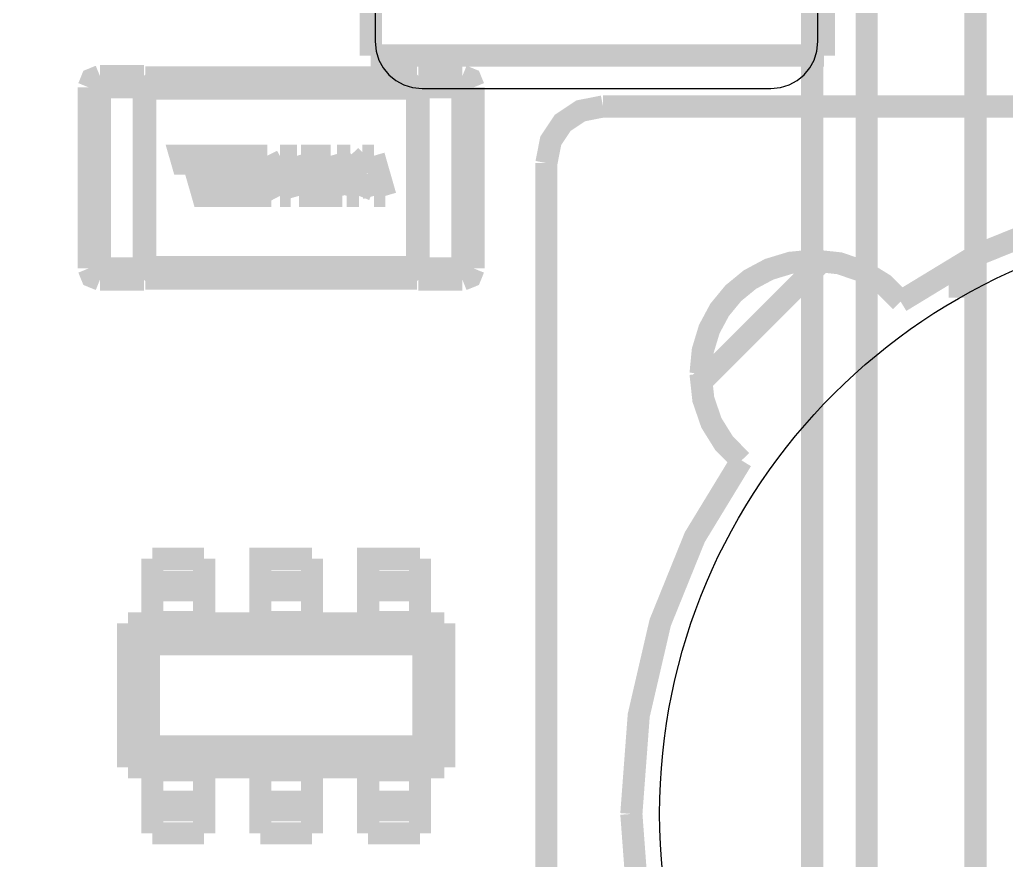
# Model space of a CAD drawing. Header units: inches. Extents: x -3.32 to 3.32, y -1.77 to 1.77.
# Drawn here: x 1.9317 to 2.2883, y -0.325 to -0.021 of the extents above; entities that cross this region are included whole.
import ezdxf

# ---------------------------------------------------------------- set-up
doc = ezdxf.new("R2010")
doc.units = ezdxf.units.IN
doc.layers.get('0').update_dxf_attribs({"linetype": 'CONTINUOUS'})

msp = doc.modelspace()

# ---------------------------------------------------------------- linework, layer by layer
at = {"const_width": 0.008}
for points in [[(-1.581097, -1.685431), (-1.581097, 0.676773), (2.277171, 0.676773), (2.277171, -1.685431)], [(-1.581097, -1.685431), (-1.581097, 0.676773), (2.277171, 0.676773), (2.277171, -1.685431)], [(-1.581097, -1.685431), (-1.581097, 0.676773), (2.277171, 0.676773), (2.277171, -1.685431)], [(2.218116, 0.263387), (2.237801, 0.283072), (2.237801, -1.291731)], [(2.218116, 0.263387), (2.237801, 0.283072), (2.237801, -1.291731)], [(2.218116, 0.263387), (2.237801, 0.283072), (2.237801, -1.291731)], [(2.218116, 0.263387), (2.218116, -1.272046)], [(2.218116, 0.263387), (2.218116, -1.272046)], [(2.218116, 0.263387), (2.218116, -1.272046)], [(2.058594, -0.033937), (2.058594, 0.211732)], [(2.222374, -0.033937), (2.222374, 0.211732), (2.058594, 0.211732)], [(2.058594, -0.033937), (2.058594, 0.211732)], [(2.222374, -0.033937), (2.222374, 0.211732), (2.058594, 0.211732)], [(2.058594, -0.033937), (2.058594, 0.211732)], [(2.222374, -0.033937), (2.222374, 0.211732), (2.058594, 0.211732)], [(2.222374, -0.033937), (2.058594, -0.033937)], [(2.222374, -0.033937), (2.058594, -0.033937)], [(2.222374, -0.033937), (2.058594, -0.033937)], [(1.960674, -0.041342), (1.957763, -0.042526), (1.95658, -0.045437)], [(1.960674, -0.041342), (1.957763, -0.042526), (1.95658, -0.045437)], [(1.960674, -0.041342), (1.957763, -0.042526), (1.95658, -0.045437)], [(1.960674, -0.041342), (1.976561, -0.041342)], [(1.960674, -0.045437), (1.960674, -0.041342)], [(1.960674, -0.041342), (1.976561, -0.041342)], [(1.960674, -0.045437), (1.960674, -0.041342)], [(1.960674, -0.041342), (1.976561, -0.041342)], [(1.960674, -0.045437), (1.960674, -0.041342)], [(1.976561, -0.041342), (1.977052, -0.041817)], [(1.976561, -0.045437), (1.976561, -0.041342)], [(1.976561, -0.041342), (1.977052, -0.041817)], [(1.976561, -0.045437), (1.976561, -0.041342)], [(1.976561, -0.041342), (1.977052, -0.041817)], [(1.976561, -0.045437), (1.976561, -0.041342)], [(1.977053, -0.04153), (1.977049, -0.043594)], [(1.977053, -0.04153), (1.977049, -0.043594)], [(1.977053, -0.04153), (1.977049, -0.043594)], [(2.075321, -0.041793), (1.97705, -0.041793)], [(2.075321, -0.041793), (1.97705, -0.041793)], [(2.075321, -0.041793), (1.97705, -0.041793)], [(2.075811, -0.041342), (2.07532, -0.041817)], [(2.075811, -0.041342), (2.07532, -0.041817)], [(2.075811, -0.041342), (2.07532, -0.041817)], [(2.07532, -0.041829), (2.075329, -0.043594)], [(2.07532, -0.041829), (2.075329, -0.043594)], [(2.07532, -0.041829), (2.075329, -0.043594)], [(2.075811, -0.041342), (2.091698, -0.041342)], [(2.075811, -0.041342), (2.075811, -0.045437)], [(2.075811, -0.041342), (2.091698, -0.041342)], [(2.075811, -0.041342), (2.075811, -0.045437)], [(2.075811, -0.041342), (2.091698, -0.041342)], [(2.075811, -0.041342), (2.075811, -0.045437)], [(2.091698, -0.041342), (2.094609, -0.042526), (2.095792, -0.045437)], [(2.091698, -0.041342), (2.091698, -0.045437)], [(2.091698, -0.041342), (2.094609, -0.042526), (2.095792, -0.045437)], [(2.091698, -0.041342), (2.091698, -0.045437)], [(2.091698, -0.041342), (2.094609, -0.042526), (2.095792, -0.045437)], [(2.091698, -0.041342), (2.091698, -0.045437)], [(1.95658, -0.110948), (1.95658, -0.045437)], [(1.95658, -0.045437), (1.960674, -0.045437)], [(1.95658, -0.110948), (1.95658, -0.045437)], [(1.95658, -0.045437), (1.960674, -0.045437)], [(1.95658, -0.110948), (1.95658, -0.045437)], [(1.95658, -0.045437), (1.960674, -0.045437)], [(1.976561, -0.045437), (1.960674, -0.045437), (1.960674, -0.110948)], [(1.976561, -0.045437), (1.960674, -0.045437), (1.960674, -0.110948)], [(1.976561, -0.045437), (1.960674, -0.045437), (1.960674, -0.110948)], [(1.977052, -0.045437), (1.976561, -0.045437)], [(1.976561, -0.110948), (1.976561, -0.045437)], [(1.977052, -0.045437), (1.976561, -0.045437)], [(1.976561, -0.110948), (1.976561, -0.045437)], [(1.977052, -0.045437), (1.976561, -0.045437)], [(1.976561, -0.110948), (1.976561, -0.045437)], [(1.977053, -0.045659), (1.977049, -0.043594)], [(1.977053, -0.045659), (1.977049, -0.043594)], [(1.977053, -0.045659), (1.977049, -0.043594)], [(1.977052, -0.045437), (1.97705, -0.045887)], [(1.977052, -0.045437), (1.97705, -0.045887)], [(1.977052, -0.045437), (1.97705, -0.045887)], [(1.97705, -0.045887), (1.97705, -0.045928)], [(1.97705, -0.045887), (1.97705, -0.045928)], [(1.97705, -0.045887), (1.97705, -0.045928)], [(1.97705, -0.110457), (1.97705, -0.045928)], [(2.075321, -0.045928), (1.97705, -0.045928)], [(1.97705, -0.110457), (1.97705, -0.045928)], [(2.075321, -0.045928), (1.97705, -0.045928)], [(1.97705, -0.110457), (1.97705, -0.045928)], [(2.075321, -0.045928), (1.97705, -0.045928)], [(2.07532, -0.04536), (2.075329, -0.043594)], [(2.07532, -0.04536), (2.075329, -0.043594)], [(2.07532, -0.04536), (2.075329, -0.043594)], [(2.075321, -0.045887), (2.07532, -0.045437)], [(2.075811, -0.045437), (2.07532, -0.045437)], [(2.075321, -0.045887), (2.07532, -0.045437)], [(2.075811, -0.045437), (2.07532, -0.045437)], [(2.075321, -0.045887), (2.07532, -0.045437)], [(2.075811, -0.045437), (2.07532, -0.045437)], [(2.075321, -0.045928), (2.075321, -0.045887)], [(2.075321, -0.045928), (2.075321, -0.045887)], [(2.075321, -0.045928), (2.075321, -0.045887)], [(2.075321, -0.045928), (2.075321, -0.110457)], [(2.075321, -0.045928), (2.075321, -0.110457)], [(2.075321, -0.045928), (2.075321, -0.110457)], [(2.075811, -0.045437), (2.075811, -0.110948)], [(2.091698, -0.045437), (2.075811, -0.045437)], [(2.075811, -0.110948), (2.091698, -0.110948), (2.091698, -0.045437)], [(2.075811, -0.045437), (2.075811, -0.110948)], [(2.091698, -0.045437), (2.075811, -0.045437)], [(2.075811, -0.110948), (2.091698, -0.110948), (2.091698, -0.045437)], [(2.075811, -0.045437), (2.075811, -0.110948)], [(2.091698, -0.045437), (2.075811, -0.045437)], [(2.075811, -0.110948), (2.091698, -0.110948), (2.091698, -0.045437)], [(2.091698, -0.045437), (2.095792, -0.045437)], [(2.091698, -0.045437), (2.095792, -0.045437)], [(2.091698, -0.045437), (2.095792, -0.045437)], [(2.095792, -0.045437), (2.095792, -0.110948)], [(2.095792, -0.045437), (2.095792, -0.110948)], [(2.095792, -0.045437), (2.095792, -0.110948)], [(2.142531, -0.052362), (2.134474, -0.053942), (2.127977, -0.05828), (2.123639, -0.064778), (2.122059, -0.072835)], [(2.142531, -0.052362), (2.134474, -0.053942), (2.127977, -0.05828), (2.123639, -0.064778), (2.122059, -0.072835)], [(2.142531, -0.052362), (2.134474, -0.053942), (2.127977, -0.05828), (2.123639, -0.064778), (2.122059, -0.072835)], [(2.613398, -0.052362), (2.142531, -0.052362)], [(2.613398, -0.052362), (2.142531, -0.052362)], [(2.613398, -0.052362), (2.142531, -0.052362)], [(2.004264, -0.07565), (2.005031, -0.078333), (2.011259, -0.078333), (2.012289, -0.081941), (2.005456, -0.081941), (2.00624, -0.084703), (2.017207, -0.084703), (2.013036, -0.070187), (1.989732, -0.070187), (1.990538, -0.07299), (1.994509, -0.07299), (1.997876, -0.084703), (2.002011, -0.084703), (1.998643, -0.072989), (2.003056, -0.072969), (2.009708, -0.07295), (2.010494, -0.07565), (2.004264, -0.07565)], [(2.004264, -0.07565), (2.005031, -0.078333), (2.011259, -0.078333), (2.012289, -0.081941), (2.005456, -0.081941), (2.00624, -0.084703), (2.017207, -0.084703), (2.013036, -0.070187), (1.989732, -0.070187), (1.990538, -0.07299), (1.994509, -0.07299), (1.997876, -0.084703), (2.002011, -0.084703), (1.998643, -0.072989), (2.003056, -0.072969), (2.009708, -0.07295), (2.010494, -0.07565), (2.004264, -0.07565)], [(2.004264, -0.07565), (2.005031, -0.078333), (2.011259, -0.078333), (2.012289, -0.081941), (2.005456, -0.081941), (2.00624, -0.084703), (2.017207, -0.084703), (2.013036, -0.070187), (1.989732, -0.070187), (1.990538, -0.07299), (1.994509, -0.07299), (1.997876, -0.084703), (2.002011, -0.084703), (1.998643, -0.072989), (2.003056, -0.072969), (2.009708, -0.07295), (2.010494, -0.07565), (2.004264, -0.07565)], [(2.014781, -0.070187), (2.018954, -0.084703)], [(2.021151, -0.070187), (2.014781, -0.070187)], [(2.014781, -0.070187), (2.018954, -0.084703)], [(2.021151, -0.070187), (2.014781, -0.070187)], [(2.014781, -0.070187), (2.018954, -0.084703)], [(2.021151, -0.070187), (2.014781, -0.070187)], [(2.018914, -0.071717), (2.025769, -0.084703)], [(2.022643, -0.084703), (2.018914, -0.071717)], [(2.018914, -0.071717), (2.025769, -0.084703)], [(2.022643, -0.084703), (2.018914, -0.071717)], [(2.018914, -0.071717), (2.025769, -0.084703)], [(2.022643, -0.084703), (2.018914, -0.071717)], [(2.026426, -0.080557), (2.021151, -0.070187)], [(2.026426, -0.080557), (2.021151, -0.070187)], [(2.026426, -0.080557), (2.021151, -0.070187)], [(2.025737, -0.070187), (2.026426, -0.080557)], [(2.031919, -0.070187), (2.025737, -0.070187)], [(2.025737, -0.070187), (2.026426, -0.080557)], [(2.031919, -0.070187), (2.025737, -0.070187)], [(2.025737, -0.070187), (2.026426, -0.080557)], [(2.031919, -0.070187), (2.025737, -0.070187)], [(2.035297, -0.081941), (2.031919, -0.070187)], [(2.035297, -0.081941), (2.031919, -0.070187)], [(2.035297, -0.081941), (2.031919, -0.070187)], [(2.033367, -0.070187), (2.034151, -0.07295)], [(2.044091, -0.070187), (2.033367, -0.070187)], [(2.033367, -0.070187), (2.034151, -0.07295)], [(2.044091, -0.070187), (2.033367, -0.070187)], [(2.033367, -0.070187), (2.034151, -0.07295)], [(2.044091, -0.070187), (2.033367, -0.070187)], [(2.048264, -0.084703), (2.044091, -0.070187)], [(2.048264, -0.084703), (2.044091, -0.070187)], [(2.048264, -0.084703), (2.044091, -0.070187)], [(2.046378, -0.070187), (2.053151, -0.076821)], [(2.051155, -0.070187), (2.046378, -0.070187)], [(2.046378, -0.070187), (2.053151, -0.076821)], [(2.051155, -0.070187), (2.046378, -0.070187)], [(2.046378, -0.070187), (2.053151, -0.076821)], [(2.051155, -0.070187), (2.046378, -0.070187)], [(2.057324, -0.076377), (2.051155, -0.070187)], [(2.057324, -0.076377), (2.051155, -0.070187)], [(2.057324, -0.076377), (2.051155, -0.070187)], [(2.05555, -0.070187), (2.057324, -0.076377)], [(2.059683, -0.070187), (2.05555, -0.070187)], [(2.05555, -0.070187), (2.057324, -0.076377)], [(2.059683, -0.070187), (2.05555, -0.070187)], [(2.05555, -0.070187), (2.057324, -0.076377)], [(2.059683, -0.070187), (2.05555, -0.070187)], [(2.063855, -0.084703), (2.059683, -0.070187)], [(2.063855, -0.084703), (2.059683, -0.070187)], [(2.063855, -0.084703), (2.059683, -0.070187)], [(2.028915, -0.071779), (2.032626, -0.084703)], [(2.029639, -0.084703), (2.028915, -0.071779)], [(2.028915, -0.071779), (2.032626, -0.084703)], [(2.029639, -0.084703), (2.028915, -0.071779)], [(2.028915, -0.071779), (2.032626, -0.084703)], [(2.029639, -0.084703), (2.028915, -0.071779)], [(2.034151, -0.07295), (2.040765, -0.07295)], [(2.034151, -0.07295), (2.040765, -0.07295)], [(2.034151, -0.07295), (2.040765, -0.07295)], [(2.040765, -0.07295), (2.041551, -0.07565)], [(2.040765, -0.07295), (2.041551, -0.07565)], [(2.040765, -0.07295), (2.041551, -0.07565)], [(2.122059, -0.072835), (2.122059, -0.543701)], [(2.122059, -0.072835), (2.122059, -0.543701)], [(2.122059, -0.072835), (2.122059, -0.543701)], [(2.03532, -0.07565), (2.036087, -0.078333)], [(2.041551, -0.07565), (2.03532, -0.07565)], [(2.03532, -0.07565), (2.036087, -0.078333)], [(2.041551, -0.07565), (2.03532, -0.07565)], [(2.03532, -0.07565), (2.036087, -0.078333)], [(2.041551, -0.07565), (2.03532, -0.07565)], [(2.036087, -0.078333), (2.042317, -0.078333)], [(2.036087, -0.078333), (2.042317, -0.078333)], [(2.036087, -0.078333), (2.042317, -0.078333)], [(2.042317, -0.078333), (2.043344, -0.081941)], [(2.042317, -0.078333), (2.043344, -0.081941)], [(2.042317, -0.078333), (2.043344, -0.081941)], [(2.053151, -0.076821), (2.049884, -0.084703)], [(2.053151, -0.076821), (2.049884, -0.084703)], [(2.053151, -0.076821), (2.049884, -0.084703)], [(2.054301, -0.084703), (2.057465, -0.076821)], [(2.054301, -0.084703), (2.057465, -0.076821)], [(2.054301, -0.084703), (2.057465, -0.076821)], [(2.057465, -0.076821), (2.059724, -0.084703)], [(2.057465, -0.076821), (2.059724, -0.084703)], [(2.057465, -0.076821), (2.059724, -0.084703)], [(2.043344, -0.081941), (2.035297, -0.081941)], [(2.043344, -0.081941), (2.035297, -0.081941)], [(2.043344, -0.081941), (2.035297, -0.081941)], [(2.018954, -0.084703), (2.022643, -0.084703)], [(2.018954, -0.084703), (2.022643, -0.084703)], [(2.018954, -0.084703), (2.022643, -0.084703)], [(2.025769, -0.084703), (2.029639, -0.084703)], [(2.025769, -0.084703), (2.029639, -0.084703)], [(2.025769, -0.084703), (2.029639, -0.084703)], [(2.032626, -0.084703), (2.048264, -0.084703)], [(2.032626, -0.084703), (2.048264, -0.084703)], [(2.032626, -0.084703), (2.048264, -0.084703)], [(2.049884, -0.084703), (2.054301, -0.084703)], [(2.049884, -0.084703), (2.054301, -0.084703)], [(2.049884, -0.084703), (2.054301, -0.084703)], [(2.059724, -0.084703), (2.063855, -0.084703)], [(2.059724, -0.084703), (2.063855, -0.084703)], [(2.059724, -0.084703), (2.063855, -0.084703)], [(2.377965, -0.083071), (2.34231, -0.085741), (2.308754, -0.09351), (2.277834, -0.106017), (2.250088, -0.1229)], [(2.377965, -0.083071), (2.34231, -0.085741), (2.308754, -0.09351), (2.277834, -0.106017), (2.250088, -0.1229)], [(2.377965, -0.083071), (2.34231, -0.085741), (2.308754, -0.09351), (2.277834, -0.106017), (2.250088, -0.1229)], [(1.960674, -0.115043), (1.957763, -0.113859), (1.95658, -0.110948)], [(1.960674, -0.110948), (1.95658, -0.110948)], [(1.960674, -0.115043), (1.957763, -0.113859), (1.95658, -0.110948)], [(1.960674, -0.110948), (1.95658, -0.110948)], [(1.960674, -0.115043), (1.957763, -0.113859), (1.95658, -0.110948)], [(1.960674, -0.110948), (1.95658, -0.110948)], [(1.960674, -0.110948), (1.976561, -0.110948)], [(1.960674, -0.115043), (1.960674, -0.110948)], [(1.960674, -0.110948), (1.976561, -0.110948)], [(1.960674, -0.115043), (1.960674, -0.110948)], [(1.960674, -0.110948), (1.976561, -0.110948)], [(1.960674, -0.115043), (1.960674, -0.110948)], [(1.977052, -0.110948), (1.976561, -0.110948)], [(1.976561, -0.115043), (1.976561, -0.110948)], [(1.977052, -0.110948), (1.976561, -0.110948)], [(1.976561, -0.115043), (1.976561, -0.110948)], [(1.977052, -0.110948), (1.976561, -0.110948)], [(1.976561, -0.115043), (1.976561, -0.110948)], [(1.97705, -0.110457), (1.97705, -0.110498)], [(1.97705, -0.110457), (2.075321, -0.110457)], [(1.97705, -0.110457), (1.97705, -0.110498)], [(1.97705, -0.110457), (2.075321, -0.110457)], [(1.97705, -0.110457), (1.97705, -0.110498)], [(1.97705, -0.110457), (2.075321, -0.110457)], [(1.97705, -0.110498), (1.977052, -0.110948)], [(1.97705, -0.110498), (1.977052, -0.110948)], [(1.97705, -0.110498), (1.977052, -0.110948)], [(2.075319, -0.110726), (2.075322, -0.112791)], [(2.075319, -0.110726), (2.075322, -0.112791)], [(2.075319, -0.110726), (2.075322, -0.112791)], [(2.07532, -0.110948), (2.075321, -0.110498)], [(2.07532, -0.110948), (2.075321, -0.110498)], [(2.07532, -0.110948), (2.075321, -0.110498)], [(2.075811, -0.110948), (2.07532, -0.110948)], [(2.075811, -0.110948), (2.07532, -0.110948)], [(2.075811, -0.110948), (2.07532, -0.110948)], [(2.075321, -0.110498), (2.075321, -0.110457)], [(2.075321, -0.110498), (2.075321, -0.110457)], [(2.075321, -0.110498), (2.075321, -0.110457)], [(2.075811, -0.110948), (2.075811, -0.115043)], [(2.075811, -0.110948), (2.075811, -0.115043)], [(2.075811, -0.110948), (2.075811, -0.115043)], [(2.091698, -0.115043), (2.094609, -0.113859), (2.095792, -0.110948)], [(2.091698, -0.110948), (2.091698, -0.115043)], [(2.095792, -0.110948), (2.091698, -0.110948)], [(2.091698, -0.115043), (2.094609, -0.113859), (2.095792, -0.110948)], [(2.091698, -0.110948), (2.091698, -0.115043)], [(2.095792, -0.110948), (2.091698, -0.110948)], [(2.091698, -0.115043), (2.094609, -0.113859), (2.095792, -0.110948)], [(2.091698, -0.110948), (2.091698, -0.115043)], [(2.095792, -0.110948), (2.091698, -0.110948)], [(2.218726, -0.108085), (2.210354, -0.108899), (2.202612, -0.111243), (2.19565, -0.114967), (2.189617, -0.11992), (2.184664, -0.125953), (2.18094, -0.132915), (2.178596, -0.140657), (2.177781, -0.14903)], [(2.218726, -0.108085), (2.210354, -0.108899), (2.202612, -0.111243), (2.19565, -0.114967), (2.189617, -0.11992), (2.184664, -0.125953), (2.18094, -0.132915), (2.178596, -0.140657), (2.177781, -0.14903)], [(2.218726, -0.108085), (2.210354, -0.108899), (2.202612, -0.111243), (2.19565, -0.114967), (2.189617, -0.11992), (2.184664, -0.125953), (2.18094, -0.132915), (2.178596, -0.140657), (2.177781, -0.14903)], [(2.221811, -0.108201), (2.177898, -0.152114)], [(2.221811, -0.108201), (2.177898, -0.152114)], [(2.221811, -0.108201), (2.177898, -0.152114)], [(2.218726, -0.108085), (2.228027, -0.109099), (2.236513, -0.112017), (2.243971, -0.116652), (2.250183, -0.12282)], [(2.218726, -0.108085), (2.228027, -0.109099), (2.236513, -0.112017), (2.243971, -0.116652), (2.250183, -0.12282)], [(2.218726, -0.108085), (2.228027, -0.109099), (2.236513, -0.112017), (2.243971, -0.116652), (2.250183, -0.12282)], [(2.271508, -0.109822), (2.271508, -0.121519)], [(2.271508, -0.109822), (2.271508, -0.121519)], [(2.271508, -0.109822), (2.271508, -0.121519)], [(2.275602, -0.10768), (2.275602, -0.119244)], [(2.275602, -0.10768), (2.275602, -0.119244)], [(2.275602, -0.10768), (2.275602, -0.119244)], [(1.977052, -0.111026), (1.977043, -0.112791)], [(1.977052, -0.111026), (1.977043, -0.112791)], [(1.977052, -0.111026), (1.977043, -0.112791)], [(1.977052, -0.114556), (1.977043, -0.112791)], [(1.977052, -0.114556), (1.977043, -0.112791)], [(1.977052, -0.114556), (1.977043, -0.112791)], [(2.075319, -0.114856), (2.075322, -0.112791)], [(2.075319, -0.114856), (2.075322, -0.112791)], [(2.075319, -0.114856), (2.075322, -0.112791)], [(1.976561, -0.115043), (1.960674, -0.115043)], [(1.976561, -0.115043), (1.960674, -0.115043)], [(1.976561, -0.115043), (1.960674, -0.115043)], [(1.976561, -0.115043), (1.977052, -0.114568)], [(1.976561, -0.115043), (1.977052, -0.114568)], [(1.976561, -0.115043), (1.977052, -0.114568)], [(2.075321, -0.114593), (1.97705, -0.114593)], [(2.075321, -0.114593), (1.97705, -0.114593)], [(2.075321, -0.114593), (1.97705, -0.114593)], [(2.075811, -0.115043), (2.07532, -0.114568)], [(2.075811, -0.115043), (2.07532, -0.114568)], [(2.075811, -0.115043), (2.07532, -0.114568)], [(2.091698, -0.115043), (2.075811, -0.115043)], [(2.091698, -0.115043), (2.075811, -0.115043)], [(2.091698, -0.115043), (2.075811, -0.115043)], [(2.192517, -0.180487), (2.186349, -0.174274), (2.181713, -0.166817), (2.178795, -0.15833), (2.177781, -0.14903)], [(2.192517, -0.180487), (2.186349, -0.174274), (2.181713, -0.166817), (2.178795, -0.15833), (2.177781, -0.14903)], [(2.192517, -0.180487), (2.186349, -0.174274), (2.181713, -0.166817), (2.178795, -0.15833), (2.177781, -0.14903)], [(2.192597, -0.180391), (2.175714, -0.208137), (2.163207, -0.239057), (2.155438, -0.272613), (2.152768, -0.308268)], [(2.192597, -0.180391), (2.175714, -0.208137), (2.163207, -0.239057), (2.155438, -0.272613), (2.152768, -0.308268)], [(2.192597, -0.180391), (2.175714, -0.208137), (2.163207, -0.239057), (2.155438, -0.272613), (2.152768, -0.308268)], [(1.998348, -0.215978), (1.979628, -0.215978)], [(1.979628, -0.215978), (1.979628, -0.224298)], [(1.998348, -0.215978), (1.979628, -0.215978)], [(1.979628, -0.215978), (1.979628, -0.224298)], [(1.998348, -0.215978), (1.979628, -0.215978)], [(1.979628, -0.215978), (1.979628, -0.224298)], [(1.998348, -0.215978), (1.998348, -0.224298)], [(1.998348, -0.215978), (1.998348, -0.224298)], [(1.998348, -0.215978), (1.998348, -0.224298)], [(2.037348, -0.215978), (2.018628, -0.215978), (2.018628, -0.224298)], [(2.037348, -0.215978), (2.018628, -0.215978), (2.018628, -0.224298)], [(2.037348, -0.215978), (2.018628, -0.215978), (2.018628, -0.224298)], [(2.037348, -0.215978), (2.037348, -0.224298)], [(2.037348, -0.215978), (2.037348, -0.224298)], [(2.037348, -0.215978), (2.037348, -0.224298)], [(2.076348, -0.215978), (2.057628, -0.215978), (2.057628, -0.224298)], [(2.076348, -0.215978), (2.057628, -0.215978), (2.057628, -0.224298)], [(2.076348, -0.215978), (2.057628, -0.215978), (2.057628, -0.224298)], [(2.076348, -0.215978), (2.076348, -0.224298)], [(2.076348, -0.215978), (2.076348, -0.224298)], [(2.076348, -0.215978), (2.076348, -0.224298)], [(1.979628, -0.224298), (1.979628, -0.227418)], [(1.998348, -0.224298), (1.979628, -0.224298)], [(1.979628, -0.224298), (1.979628, -0.227418)], [(1.998348, -0.224298), (1.979628, -0.224298)], [(1.979628, -0.224298), (1.979628, -0.227418)], [(1.998348, -0.224298), (1.979628, -0.224298)], [(1.998348, -0.224298), (1.998348, -0.227418)], [(1.998348, -0.224298), (1.998348, -0.227418)], [(1.998348, -0.224298), (1.998348, -0.227418)], [(2.018628, -0.224298), (2.018628, -0.227418)], [(2.037348, -0.224298), (2.018628, -0.224298)], [(2.018628, -0.224298), (2.018628, -0.227418)], [(2.037348, -0.224298), (2.018628, -0.224298)], [(2.018628, -0.224298), (2.018628, -0.227418)], [(2.037348, -0.224298), (2.018628, -0.224298)], [(2.037348, -0.224298), (2.037348, -0.227418)], [(2.037348, -0.224298), (2.037348, -0.227418)], [(2.037348, -0.224298), (2.037348, -0.227418)], [(2.057628, -0.224298), (2.057628, -0.227418)], [(2.076348, -0.224298), (2.057628, -0.224298)], [(2.057628, -0.224298), (2.057628, -0.227418)], [(2.076348, -0.224298), (2.057628, -0.224298)], [(2.057628, -0.224298), (2.057628, -0.227418)], [(2.076348, -0.224298), (2.057628, -0.224298)], [(2.076348, -0.224298), (2.076348, -0.227418)], [(2.076348, -0.224298), (2.076348, -0.227418)], [(2.076348, -0.224298), (2.076348, -0.227418)], [(1.979628, -0.227418), (1.998348, -0.227418), (1.998348, -0.238858)], [(1.979628, -0.227418), (1.979628, -0.238858)], [(1.979628, -0.227418), (1.998348, -0.227418), (1.998348, -0.238858)], [(1.979628, -0.227418), (1.979628, -0.238858)], [(1.979628, -0.227418), (1.998348, -0.227418), (1.998348, -0.238858)], [(1.979628, -0.227418), (1.979628, -0.238858)], [(2.018628, -0.227418), (2.037348, -0.227418)], [(2.018628, -0.227418), (2.018628, -0.238858)], [(2.018628, -0.227418), (2.037348, -0.227418)], [(2.018628, -0.227418), (2.018628, -0.238858)], [(2.018628, -0.227418), (2.037348, -0.227418)], [(2.018628, -0.227418), (2.018628, -0.238858)], [(2.037348, -0.227418), (2.037348, -0.238858)], [(2.037348, -0.227418), (2.037348, -0.238858)], [(2.037348, -0.227418), (2.037348, -0.238858)], [(2.057628, -0.227418), (2.076348, -0.227418)], [(2.057628, -0.227418), (2.057628, -0.238858)], [(2.057628, -0.227418), (2.076348, -0.227418)], [(2.057628, -0.227418), (2.057628, -0.238858)], [(2.057628, -0.227418), (2.076348, -0.227418)], [(2.057628, -0.227418), (2.057628, -0.238858)], [(2.076348, -0.227418), (2.076348, -0.238858)], [(2.076348, -0.227418), (2.076348, -0.238858)], [(2.076348, -0.227418), (2.076348, -0.238858)], [(1.979628, -0.238858), (1.979628, -0.239756)], [(1.998348, -0.238858), (1.979628, -0.238858)], [(1.979628, -0.238858), (1.979628, -0.239756)], [(1.998348, -0.238858), (1.979628, -0.238858)], [(1.979628, -0.238858), (1.979628, -0.239756)], [(1.998348, -0.238858), (1.979628, -0.238858)], [(1.998348, -0.238858), (1.998348, -0.239756)], [(1.998348, -0.238858), (1.998348, -0.239756)], [(1.998348, -0.238858), (1.998348, -0.239756)], [(2.018628, -0.238858), (2.018628, -0.239756)], [(2.037348, -0.238858), (2.018628, -0.238858)], [(2.018628, -0.238858), (2.018628, -0.239756)], [(2.037348, -0.238858), (2.018628, -0.238858)], [(2.018628, -0.238858), (2.018628, -0.239756)], [(2.037348, -0.238858), (2.018628, -0.238858)], [(2.037348, -0.238858), (2.037348, -0.239756)], [(2.037348, -0.238858), (2.037348, -0.239756)], [(2.037348, -0.238858), (2.037348, -0.239756)], [(2.057628, -0.238858), (2.057628, -0.239756)], [(2.076348, -0.238858), (2.057628, -0.238858)], [(2.057628, -0.238858), (2.057628, -0.239756)], [(2.076348, -0.238858), (2.057628, -0.238858)], [(2.057628, -0.238858), (2.057628, -0.239756)], [(2.076348, -0.238858), (2.057628, -0.238858)], [(2.076348, -0.238858), (2.076348, -0.239756)], [(2.076348, -0.238858), (2.076348, -0.239756)], [(2.076348, -0.238858), (2.076348, -0.239756)], [(1.970788, -0.239378), (1.979628, -0.239378)], [(1.978359, -0.246948), (1.970788, -0.239378)], [(1.970788, -0.291378), (1.970788, -0.239378)], [(1.970788, -0.239378), (1.979628, -0.239378)], [(1.978359, -0.246948), (1.970788, -0.239378)], [(1.970788, -0.291378), (1.970788, -0.239378)], [(1.970788, -0.239378), (1.979628, -0.239378)], [(1.978359, -0.246948), (1.970788, -0.239378)], [(1.970788, -0.291378), (1.970788, -0.239378)], [(1.979628, -0.239756), (1.998348, -0.239756)], [(1.979628, -0.239756), (1.998348, -0.239756)], [(1.979628, -0.239756), (1.998348, -0.239756)], [(1.998348, -0.239378), (2.018628, -0.239378)], [(1.998348, -0.239378), (2.018628, -0.239378)], [(1.998348, -0.239378), (2.018628, -0.239378)], [(2.018628, -0.239756), (2.037348, -0.239756)], [(2.018628, -0.239756), (2.037348, -0.239756)], [(2.018628, -0.239756), (2.037348, -0.239756)], [(2.037348, -0.239378), (2.057628, -0.239378)], [(2.037348, -0.239378), (2.057628, -0.239378)], [(2.037348, -0.239378), (2.057628, -0.239378)], [(2.057628, -0.239756), (2.076348, -0.239756)], [(2.057628, -0.239756), (2.076348, -0.239756)], [(2.057628, -0.239756), (2.076348, -0.239756)], [(2.076348, -0.239378), (2.085188, -0.239378)], [(2.076348, -0.239378), (2.085188, -0.239378)], [(2.076348, -0.239378), (2.085188, -0.239378)], [(2.085188, -0.239378), (2.077618, -0.246948)], [(2.085188, -0.239378), (2.077618, -0.246948)], [(2.085188, -0.239378), (2.077618, -0.246948)], [(2.085188, -0.239378), (2.085188, -0.291378)], [(2.085188, -0.239378), (2.085188, -0.291378)], [(2.085188, -0.239378), (2.085188, -0.291378)], [(1.978359, -0.246948), (1.978359, -0.283807), (2.077618, -0.283807), (2.077618, -0.246948)], [(1.978359, -0.246948), (2.077618, -0.246948)], [(1.978359, -0.246948), (1.978359, -0.283807), (2.077618, -0.283807), (2.077618, -0.246948)], [(1.978359, -0.246948), (2.077618, -0.246948)], [(1.978359, -0.246948), (1.978359, -0.283807), (2.077618, -0.283807), (2.077618, -0.246948)], [(1.978359, -0.246948), (2.077618, -0.246948)], [(1.970788, -0.291378), (1.978359, -0.283807)], [(1.970788, -0.291378), (1.978359, -0.283807)], [(1.970788, -0.291378), (1.978359, -0.283807)], [(2.077618, -0.283807), (2.085188, -0.291378)], [(2.077618, -0.283807), (2.085188, -0.291378)], [(2.077618, -0.283807), (2.085188, -0.291378)], [(1.979628, -0.291378), (1.970788, -0.291378)], [(1.979628, -0.291378), (1.970788, -0.291378)], [(1.979628, -0.291378), (1.970788, -0.291378)], [(1.998348, -0.290999), (1.979628, -0.290999)], [(1.979628, -0.292418), (1.979628, -0.290999)], [(1.998348, -0.290999), (1.979628, -0.290999)], [(1.979628, -0.292418), (1.979628, -0.290999)], [(1.998348, -0.290999), (1.979628, -0.290999)], [(1.979628, -0.292418), (1.979628, -0.290999)], [(1.998348, -0.303858), (1.979628, -0.303858), (1.979628, -0.292418)], [(1.979628, -0.292418), (1.998348, -0.292418)], [(1.998348, -0.303858), (1.979628, -0.303858), (1.979628, -0.292418)], [(1.979628, -0.292418), (1.998348, -0.292418)], [(1.998348, -0.303858), (1.979628, -0.303858), (1.979628, -0.292418)], [(1.979628, -0.292418), (1.998348, -0.292418)], [(1.998348, -0.292418), (1.998348, -0.290999)], [(1.998348, -0.292418), (1.998348, -0.290999)], [(1.998348, -0.292418), (1.998348, -0.290999)], [(2.018628, -0.291378), (1.998348, -0.291378)], [(2.018628, -0.291378), (1.998348, -0.291378)], [(2.018628, -0.291378), (1.998348, -0.291378)], [(1.998348, -0.303858), (1.998348, -0.292418)], [(1.998348, -0.303858), (1.998348, -0.292418)], [(1.998348, -0.303858), (1.998348, -0.292418)], [(2.037348, -0.290999), (2.018628, -0.290999)], [(2.018628, -0.292418), (2.018628, -0.290999)], [(2.037348, -0.290999), (2.018628, -0.290999)], [(2.018628, -0.292418), (2.018628, -0.290999)], [(2.037348, -0.290999), (2.018628, -0.290999)], [(2.018628, -0.292418), (2.018628, -0.290999)], [(2.037348, -0.303858), (2.018628, -0.303858), (2.018628, -0.292418)], [(2.018628, -0.292418), (2.037348, -0.292418)], [(2.037348, -0.303858), (2.018628, -0.303858), (2.018628, -0.292418)], [(2.018628, -0.292418), (2.037348, -0.292418)], [(2.037348, -0.303858), (2.018628, -0.303858), (2.018628, -0.292418)], [(2.018628, -0.292418), (2.037348, -0.292418)], [(2.037348, -0.292418), (2.037348, -0.290999)], [(2.037348, -0.292418), (2.037348, -0.290999)], [(2.037348, -0.292418), (2.037348, -0.290999)], [(2.057628, -0.291378), (2.037348, -0.291378)], [(2.057628, -0.291378), (2.037348, -0.291378)], [(2.057628, -0.291378), (2.037348, -0.291378)], [(2.037348, -0.303858), (2.037348, -0.292418)], [(2.037348, -0.303858), (2.037348, -0.292418)], [(2.037348, -0.303858), (2.037348, -0.292418)], [(2.076348, -0.290999), (2.057628, -0.290999)], [(2.057628, -0.292418), (2.057628, -0.290999)], [(2.076348, -0.290999), (2.057628, -0.290999)], [(2.057628, -0.292418), (2.057628, -0.290999)], [(2.076348, -0.290999), (2.057628, -0.290999)], [(2.057628, -0.292418), (2.057628, -0.290999)], [(2.076348, -0.303858), (2.057628, -0.303858), (2.057628, -0.292418)], [(2.057628, -0.292418), (2.076348, -0.292418)], [(2.076348, -0.303858), (2.057628, -0.303858), (2.057628, -0.292418)], [(2.057628, -0.292418), (2.076348, -0.292418)], [(2.076348, -0.303858), (2.057628, -0.303858), (2.057628, -0.292418)], [(2.057628, -0.292418), (2.076348, -0.292418)], [(2.076348, -0.292418), (2.076348, -0.290999)], [(2.076348, -0.292418), (2.076348, -0.290999)], [(2.076348, -0.292418), (2.076348, -0.290999)], [(2.085188, -0.291378), (2.076348, -0.291378)], [(2.085188, -0.291378), (2.076348, -0.291378)], [(2.085188, -0.291378), (2.076348, -0.291378)], [(2.076348, -0.303858), (2.076348, -0.292418)], [(2.076348, -0.303858), (2.076348, -0.292418)], [(2.076348, -0.303858), (2.076348, -0.292418)], [(1.979628, -0.306978), (1.979628, -0.303858)], [(1.979628, -0.306978), (1.979628, -0.303858)], [(1.979628, -0.306978), (1.979628, -0.303858)], [(1.979628, -0.315298), (1.979628, -0.306978)], [(1.979628, -0.306978), (1.998348, -0.306978)], [(1.979628, -0.315298), (1.979628, -0.306978)], [(1.979628, -0.306978), (1.998348, -0.306978)], [(1.979628, -0.315298), (1.979628, -0.306978)], [(1.979628, -0.306978), (1.998348, -0.306978)], [(1.998348, -0.306978), (1.998348, -0.303858)], [(1.998348, -0.306978), (1.998348, -0.303858)], [(1.998348, -0.306978), (1.998348, -0.303858)], [(1.998348, -0.315298), (1.998348, -0.306978)], [(1.998348, -0.315298), (1.998348, -0.306978)], [(1.998348, -0.315298), (1.998348, -0.306978)], [(2.018628, -0.306978), (2.018628, -0.303858)], [(2.018628, -0.306978), (2.018628, -0.303858)], [(2.018628, -0.306978), (2.018628, -0.303858)], [(2.018628, -0.315298), (2.018628, -0.306978)], [(2.018628, -0.306978), (2.037348, -0.306978)], [(2.018628, -0.315298), (2.018628, -0.306978)], [(2.018628, -0.306978), (2.037348, -0.306978)], [(2.018628, -0.315298), (2.018628, -0.306978)], [(2.018628, -0.306978), (2.037348, -0.306978)], [(2.037348, -0.306978), (2.037348, -0.303858)], [(2.037348, -0.306978), (2.037348, -0.303858)], [(2.037348, -0.306978), (2.037348, -0.303858)], [(2.037348, -0.315298), (2.037348, -0.306978)], [(2.037348, -0.315298), (2.037348, -0.306978)], [(2.037348, -0.315298), (2.037348, -0.306978)], [(2.057628, -0.306978), (2.057628, -0.303858)], [(2.057628, -0.306978), (2.057628, -0.303858)], [(2.057628, -0.306978), (2.057628, -0.303858)], [(2.057628, -0.315298), (2.057628, -0.306978)], [(2.057628, -0.306978), (2.076348, -0.306978)], [(2.057628, -0.315298), (2.057628, -0.306978)], [(2.057628, -0.306978), (2.076348, -0.306978)], [(2.057628, -0.315298), (2.057628, -0.306978)], [(2.057628, -0.306978), (2.076348, -0.306978)], [(2.076348, -0.306978), (2.076348, -0.303858)], [(2.076348, -0.306978), (2.076348, -0.303858)], [(2.076348, -0.306978), (2.076348, -0.303858)], [(2.076348, -0.315298), (2.076348, -0.306978)], [(2.076348, -0.315298), (2.076348, -0.306978)], [(2.076348, -0.315298), (2.076348, -0.306978)], [(2.192597, -0.436144), (2.175714, -0.408398), (2.163207, -0.377478), (2.155438, -0.343922), (2.152768, -0.308268)], [(2.192597, -0.436144), (2.175714, -0.408398), (2.163207, -0.377478), (2.155438, -0.343922), (2.152768, -0.308268)], [(2.192597, -0.436144), (2.175714, -0.408398), (2.163207, -0.377478), (2.155438, -0.343922), (2.152768, -0.308268)], [(1.979628, -0.315298), (1.998348, -0.315298)], [(1.979628, -0.315298), (1.998348, -0.315298)], [(1.979628, -0.315298), (1.998348, -0.315298)], [(2.018628, -0.315298), (2.037348, -0.315298)], [(2.018628, -0.315298), (2.037348, -0.315298)], [(2.018628, -0.315298), (2.037348, -0.315298)], [(2.057628, -0.315298), (2.076348, -0.315298)], [(2.057628, -0.315298), (2.076348, -0.315298)], [(2.057628, -0.315298), (2.076348, -0.315298)]]:
    msp.add_lwpolyline(points, dxfattribs=at)
msp.add_lwpolyline([(2.060169, 0.187134), (2.060169, -0.028866), (2.060507, -0.032342), (2.061481, -0.035556), (2.063027, -0.038447), (2.065083, -0.040952), (2.067588, -0.043009), (2.070479, -0.044555), (2.073693, -0.045528), (2.077169, -0.045866), (2.203169, -0.045866), (2.206645, -0.045528), (2.209859, -0.044555), (2.21275, -0.043009), (2.215255, -0.040952), (2.217312, -0.038447), (2.218858, -0.035556), (2.219831, -0.032342), (2.220169, -0.028866), (2.220169, -0.028866), (2.220169, 0.187134)])
msp.add_circle((2.377965, -0.308268), 0.214961)
msp.add_circle((2.377965, -0.308268), 0.214961)
msp.add_circle((2.377965, -0.308268), 0.214961)

doc.saveas('drawing.dxf')
